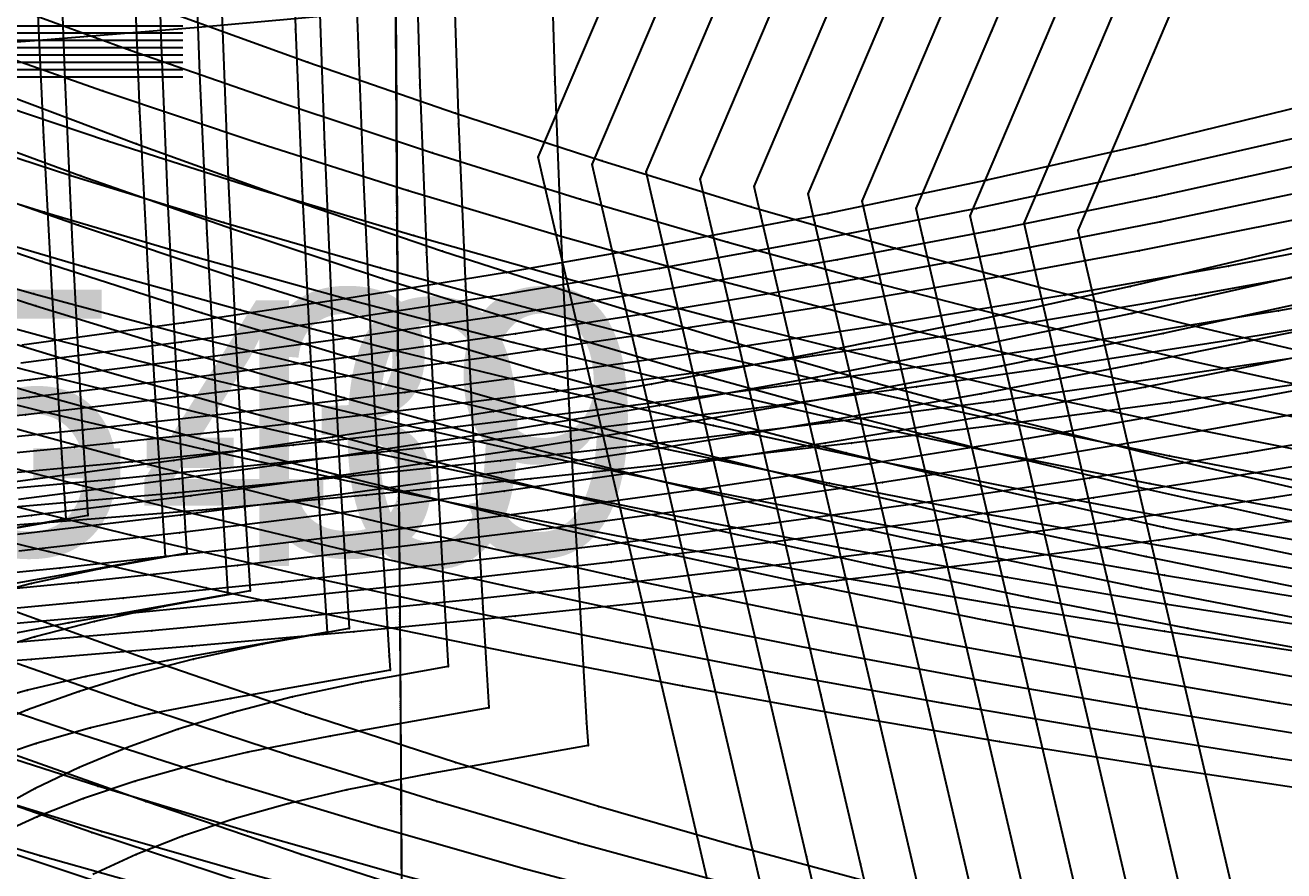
# Model space of a CAD drawing. Extents: x -2408 to 1029, y -526 to 2095.
# Drawn here: x -588 to -469.6, y 794.3 to 873.9 of the extents above; entities that cross this region are included whole.
import ezdxf

# ---------------------------------------------------------------- set-up
doc = ezdxf.new("R2010")
doc.units = 0
doc.layers.add('TEXT', color=7, linetype='Continuous')

# ---------------------------------------------------------------- blocks, each defined once
blk = doc.blocks.new(' -30')
at = {"layer": '1'}
for points in [[(-396.053659, 931.804452), (-411.403685, 934.26337), (-426.274865, 936.835461), (-441.581577, 939.689385), (-456.380685, 942.648381), (-471.413172, 945.853884), (-486.126893, 949.211862), (-500.740444, 952.800437), (-514.771686, 956.508654), (-528.17532, 960.30917), (-541.314227, 964.2933), (-555.126614, 968.744174), (-569.740519, 973.715217), (-583.957737, 978.779047)], [(-583.237913, 1054.002719), (-568.963569, 1048.571729), (-554.477005, 1043.307707), (-540.595629, 1038.515472), (-526.819442, 1034.017483), (-512.781143, 1029.702996), (-499.233961, 1025.797675), (-485.569411, 1022.114168), (-471.326372, 1018.533474), (-456.453895, 1015.055786), (-441.357954, 1011.77869), (-426.385503, 1008.766398), (-411.373524, 1005.973084), (-395.741295, 1003.294762)], [(190.61272, 970.499773), (175.89827, 965.724167), (161.474439, 961.294645), (147.270055, 957.182145), (132.709902, 953.223638), (118.164563, 949.522165), (103.484284, 946.035751), (88.398786, 942.707071), (73.615428, 939.68744), (58.483676, 936.83641), (43.616732, 934.260061), (28.482044, 931.848513), (13.553322, 929.659705), (-1.822108, 927.580418)]]:
    blk.add_lwpolyline(points, dxfattribs=at)
at = {"layer": '14'}
for points in [[(-397.404225, 944.866379), (-412.236711, 947.281491), (-427.323349, 949.931627), (-442.44033, 952.79284), (-457.450906, 955.84313), (-472.142353, 959.03132), (-487.065367, 962.493344), (-501.333273, 966.054996), (-514.185635, 969.509442), (-527.138064, 973.245119), (-540.608778, 977.389345), (-554.715743, 981.995033), (-569.19848, 986.9827), (-583.328373, 992.069288)], [(-584.771804, 1040.976659), (-570.602837, 1035.635222), (-556.146623, 1030.432034), (-541.817046, 1025.533582), (-528.093922, 1021.097046), (-514.783517, 1017.043111), (-500.915315, 1013.084019), (-486.980707, 1009.363923), (-472.256533, 1005.696211), (-457.505122, 1002.275946), (-442.702748, 999.08554), (-427.630314, 996.072378), (-412.740637, 993.317148), (-397.798192, 990.762433)], [(192.480177, 984.520378), (177.890002, 979.692252), (163.289057, 975.10716), (149.057305, 970.891915), (134.311954, 966.791847), (119.499399, 962.940196), (104.958488, 959.413145), (90.028472, 956.046163), (75.046687, 952.918675), (59.910494, 950.006522), (44.840308, 947.342342), (29.635442, 944.875886), (14.498732, 942.621702), (-0.757536, 940.527919)]]:
    blk.add_lwpolyline(points, dxfattribs=at)
at = {"layer": '2'}
blk.add_point((-355.685272, -139.506483), dxfattribs=at)
blk.add_point((-355.685272, -139.506483), dxfattribs=at)
at = {"layer": '3'}
for p in [(-554.477005, 1043.307707), (-540.595629, 1038.515472), (-570.602837, 1035.635222), (-526.819442, 1034.017483), (-556.146623, 1030.432034), (-512.781143, 1029.702996), (-541.817046, 1025.533582), (-499.233961, 1025.797675), (-485.569411, 1022.114168), (-528.093922, 1021.097046), (-471.326372, 1018.533474), (-514.783517, 1017.043111), (-500.915315, 1013.084019), (-486.980707, 1009.363923), (-472.256533, 1005.696211), (-569.19848, 986.9827), (-554.715743, 981.995033), (-540.608778, 977.389345), (-569.740519, 973.715217), (-527.138064, 973.245119), (-555.126614, 968.744174), (-514.185635, 969.509442), (104.958488, 959.413145), (90.028472, 956.046163), (75.046687, 952.918675), (59.910494, 950.006522), (44.840308, 947.342342), (103.484284, 946.035751), (29.635442, 944.875886), (14.498732, 942.621702), (88.398786, 942.707071), (73.615428, 939.68744), (58.483676, 936.83641), (43.616732, 934.260061), (28.482044, 931.848513), (13.553322, 929.659705), (-355.048966, -142.227126), (-368.973188, -146.349275), (-351.629455, -156.847865), (-368.83726, -165.366439), (-347.906597, -172.765615), (-368.705795, -183.759273), (-344.339424, -188.01771), (-368.579908, -201.371646), (-340.616566, -203.935458)]:
    blk.add_point(p, dxfattribs=at)
at = {"layer": '8'}
for points in [[(-370.087388, 9.5345), (-369.955922, -8.858333), (-369.819995, -27.875516), (-369.68072, -47.360992), (-369.539213, -67.158653), (-369.396591, -87.112386), (-369.253969, -107.066139), (-369.112463, -126.863799), (-368.973188, -146.349275), (-368.83726, -165.366439), (-368.705795, -183.759273), (-368.579908, -201.371646), (-368.460716, -218.047468), (-368.349333, -233.630645), (-368.199343, -254.61524), (-368.0732, -272.263373), (-367.974671, -286.048234), (-367.882046, -299.007114), (-367.873306, -300.229836)], [(-355.685272, -139.506483), (-348.576922, -122.774639), (-342.052132, -107.416397), (-335.8002, -92.700416), (-329.941059, -78.908997), (-323.969141, -64.852121), (-322.167053, -60.610313)], [(-336.560745, -221.276855), (-340.616566, -203.935458), (-344.339424, -188.01771), (-347.906597, -172.765615), (-351.629455, -156.847865), (-355.048966, -142.227126), (-355.685272, -139.506483)]]:
    blk.add_lwpolyline(points, dxfattribs=at)
blk = doc.blocks.new(' -31')
at = {"layer": '1'}
for points in [[(-398.829462, 929.710128), (-414.104112, 932.080051), (-429.340398, 934.632458), (-444.573538, 937.382133), (-459.532115, 940.276712), (-474.660789, 943.4037), (-489.745621, 946.738157), (-504.847878, 950.31615), (-519.244453, 953.981276), (-532.483017, 957.599548), (-546.168244, 961.610386), (-560.347986, 966.041115), (-574.789409, 970.814433), (-589.384613, 975.878556)], [(-585.652809, 1049.748903), (-571.206755, 1044.459492), (-557.023991, 1039.506951), (-542.763744, 1034.782492), (-528.823948, 1030.427511), (-514.984809, 1026.370767), (-501.077872, 1022.551755), (-486.319582, 1018.766292), (-471.709232, 1015.275), (-456.738543, 1011.946158), (-442.02803, 1008.905685), (-427.017117, 1006.026231), (-412.2272, 1003.398908), (-397.015674, 1000.905477)], [(191.274264, 966.332788), (176.777294, 961.830073), (162.292495, 957.58023), (147.544273, 953.509194), (132.93039, 949.727028), (118.347098, 946.195779), (103.622757, 942.869792), (88.846664, 939.767564), (74.028881, 936.886349), (59.221606, 934.227884), (44.328767, 931.764617), (28.970927, 929.425578), (14.022593, 927.325981), (-1.074514, 925.367278)]]:
    blk.add_lwpolyline(points, dxfattribs=at)
at = {"layer": '14'}
for points in [[(-396.963772, 942.272319), (-412.258262, 944.64703), (-427.195375, 947.150038), (-442.100141, 949.837558), (-457.037814, 952.72937), (-471.868929, 955.798982), (-486.989281, 959.135682), (-501.729823, 962.619821), (-515.796799, 966.197261), (-529.017298, 969.817513), (-542.340669, 973.724314), (-556.197772, 978.04769), (-570.71022, 982.841463), (-585.017713, 987.808352)], [(-590.492016, 1038.00261), (-575.830816, 1032.625574), (-561.575868, 1027.640981), (-547.460029, 1022.954062), (-533.26806, 1018.504078), (-519.503585, 1014.449712), (-505.165371, 1010.495679), (-490.762346, 1006.783854), (-475.5471, 1003.127913), (-460.306836, 999.722926), (-445.514757, 996.650941), (-430.180991, 993.696043), (-414.790129, 990.95355), (-399.380814, 988.421363)], [(191.836249, 979.853162), (177.406281, 975.297875), (162.757441, 970.925727), (148.187858, 966.836368), (133.553548, 962.983394), (118.589086, 959.300981), (103.838785, 955.919554), (89.038004, 952.766953), (74.080566, 949.818442), (59.192565, 947.112229), (44.268387, 944.614557), (29.211158, 942.297216), (14.229339, 940.172583), (-0.871421, 938.191961)]]:
    blk.add_lwpolyline(points, dxfattribs=at)
at = {"layer": '2'}
blk.add_point((-350.605278, -139.506483), dxfattribs=at)
blk.add_point((-350.605278, -139.506483), dxfattribs=at)
at = {"layer": '3'}
for p in [(-571.206755, 1044.459492), (-557.023991, 1039.506951), (-542.763744, 1034.782492), (-575.830816, 1032.625574), (-528.823948, 1030.427511), (-561.575868, 1027.640981), (-514.984809, 1026.370767), (-547.460029, 1022.954062), (-501.077872, 1022.551755), (-533.26806, 1018.504078), (-486.319582, 1018.766292), (-471.709232, 1015.275), (-519.503585, 1014.449712), (-505.165371, 1010.495679), (-490.762346, 1006.783854), (-475.5471, 1003.127913), (-570.71022, 982.841463), (-556.197772, 978.04769), (-542.340669, 973.724314), (-574.789409, 970.814433), (-529.017298, 969.817513), (103.838785, 955.919554), (89.038004, 952.766953), (74.080566, 949.818442), (59.192565, 947.112229), (44.268387, 944.614557), (103.622757, 942.869792), (29.211158, 942.297216), (14.229339, 940.172583), (88.846664, 939.767564), (74.028881, 936.886349), (59.221606, 934.227884), (44.328767, 931.764617), (28.970927, 929.425578), (14.022593, 927.325981), (-349.968972, -142.227126), (-368.973188, -145.083808), (-346.54946, -156.847865), (-368.83726, -164.257396), (-342.826603, -172.765615), (-368.705795, -182.801482), (-339.259429, -188.01771), (-368.579908, -200.558689), (-335.536572, -203.935458)]:
    blk.add_point(p, dxfattribs=at)
at = {"layer": '8'}
for points in [[(-369.955922, -6.462212), (-369.819994, -25.635782), (-369.68072, -45.281497), (-369.539213, -65.241963), (-369.396591, -85.359785), (-369.253969, -105.477627), (-369.112463, -125.438093), (-368.973188, -145.083808), (-368.83726, -164.257396), (-368.705795, -182.801482), (-368.579908, -200.558689), (-368.460715, -217.371643), (-368.349333, -233.082968), (-368.246875, -247.535287), (-368.112365, -266.508852), (-368.004214, -281.764444), (-367.907521, -295.403656), (-367.873306, -300.229836)], [(-350.605278, -139.506483), (-343.496931, -122.774636), (-336.972144, -107.416392), (-330.720215, -92.70041), (-324.861077, -78.908991), (-318.889163, -64.852117), (-317.087078, -60.610313)], [(-331.480751, -221.276855), (-335.536572, -203.935458), (-339.259429, -188.01771), (-342.826603, -172.765615), (-346.54946, -156.847865), (-349.968972, -142.227126), (-350.605278, -139.506483)]]:
    blk.add_lwpolyline(points, dxfattribs=at)
blk = doc.blocks.new(' -32')
at = {"layer": '1'}
for points in [[(-399.844287, 927.384717), (-414.803302, 929.614027), (-430.051563, 932.063891), (-444.974561, 934.643978), (-460.159516, 937.459765), (-475.329718, 940.46866), (-490.438671, 943.667962), (-505.246509, 947.01138), (-520.259273, 950.641022), (-534.100492, 954.235688), (-547.398689, 957.94196), (-561.10481, 962.021127), (-575.21923, 966.479684), (-589.872546, 971.357826)], [(-588.118334, 1045.680245), (-573.747795, 1040.606701), (-559.068408, 1035.682334), (-545.043277, 1031.231598), (-530.997716, 1027.033209), (-516.828136, 1023.064414), (-502.083988, 1019.204649), (-487.435628, 1015.624979), (-472.576951, 1012.237316), (-457.608885, 1009.059582), (-442.657641, 1006.10872), (-427.754512, 1003.377851), (-412.729754, 1000.827241), (-397.538175, 998.448761)], [(181.238031, 959.126345), (166.393119, 954.903956), (151.730816, 950.981879), (136.760752, 947.22716), (121.639578, 943.684047), (106.560619, 940.393873), (91.330345, 937.310262), (76.160148, 934.470587), (60.90343, 931.837583), (45.660933, 929.416777), (30.404479, 927.182491), (15.110406, 925.11284), (0.117968, 923.23896), (-15.214274, 921.474065)]]:
    blk.add_lwpolyline(points, dxfattribs=at)
at = {"layer": '14'}
for points in [[(-399.971671, 940.234413), (-415.383167, 942.557516), (-430.463586, 945.010559), (-445.815583, 947.699182), (-460.565213, 950.47251), (-475.844833, 953.545542), (-490.789908, 956.749211), (-505.984376, 960.227143), (-520.489401, 963.793843), (-534.125688, 967.402369), (-547.869195, 971.30855), (-562.163671, 975.645597), (-576.51792, 980.265068), (-591.27833, 985.269421)], [(-590.719169, 1033.118414), (-576.037771, 1027.966365), (-561.50025, 1023.118116), (-546.884833, 1018.510793), (-532.710003, 1014.309459), (-518.683505, 1010.411051), (-503.85224, 1006.553485), (-488.929032, 1002.929652), (-473.984123, 999.544096), (-458.991137, 996.379798), (-443.716487, 993.382964), (-428.640802, 990.638888), (-413.513017, 988.088703), (-398.371981, 985.732108)], [(180.556721, 972.165743), (166.062207, 967.992017), (151.030064, 963.923373), (135.934062, 960.09737), (121.133007, 956.593085), (105.925133, 953.240219), (90.667766, 950.121329), (75.889856, 947.327482), (60.549207, 944.65308), (45.710204, 942.271121), (30.305737, 939.994784), (14.876294, 937.892793), (-0.029895, 936.012998), (-15.497729, 934.217485)]]:
    blk.add_lwpolyline(points, dxfattribs=at)
at = {"layer": '2'}
blk.add_point((-345.525284, -139.506483), dxfattribs=at)
blk.add_point((-345.525284, -139.506483), dxfattribs=at)
at = {"layer": '3'}
for p in [(-573.747795, 1040.606701), (-559.068408, 1035.682334), (-545.043277, 1031.231598), (-576.037771, 1027.966365), (-530.997716, 1027.033209), (-561.50025, 1023.118116), (-516.828136, 1023.064414), (-546.884833, 1018.510793), (-502.083988, 1019.204649), (-487.435628, 1015.624979), (-532.710003, 1014.309459), (-472.576951, 1012.237316), (-518.683505, 1010.411051), (-503.85224, 1006.553485), (-488.929032, 1002.929652), (-473.984123, 999.544096), (-576.51792, 980.265068), (-562.163671, 975.645597), (-547.869195, 971.30855), (-534.125688, 967.402369), (105.925133, 953.240219), (90.667766, 950.121329), (75.889856, 947.327482), (60.549207, 944.65308), (45.710204, 942.271121), (30.305737, 939.994784), (106.560619, 940.393873), (14.876294, 937.892793), (91.330345, 937.310262), (-0.029895, 936.012998), (76.160148, 934.470587), (60.90343, 931.837583), (45.660933, 929.416777), (30.404479, 927.182491), (15.110406, 925.11284), (0.117968, 923.23896), (-344.888978, -142.227126), (-368.973188, -143.818365), (-341.469466, -156.847865), (-368.83726, -163.14834), (-337.746609, -172.765615), (-368.705795, -181.843678), (-334.179435, -188.01771), (-368.579908, -199.74572), (-330.456578, -203.935458)]:
    blk.add_point(p, dxfattribs=at)
at = {"layer": '8'}
for points in [[(-369.955922, -4.066078), (-369.819994, -23.396054), (-369.680719, -43.202007), (-369.539213, -63.32526), (-369.396591, -83.60721), (-369.253969, -103.88914), (-369.112463, -124.012412), (-368.973188, -143.818365), (-368.83726, -163.14834), (-368.705795, -181.843678), (-368.579908, -199.74572), (-368.460715, -216.695807), (-368.349333, -232.535279), (-368.246875, -247.105478), (-368.112365, -266.23381), (-368.004213, -281.613841), (-367.907521, -295.364287), (-367.873306, -300.229836)], [(-345.525284, -139.506483), (-338.416933, -122.774639), (-331.892144, -107.416397), (-325.640212, -92.700416), (-319.781071, -78.908997), (-313.809153, -64.852121), (-312.007065, -60.610313)], [(-326.400757, -221.276855), (-330.456578, -203.935458), (-334.179435, -188.01771), (-337.746609, -172.765615), (-341.469466, -156.847865), (-344.888978, -142.227126), (-345.525284, -139.506483)]]:
    blk.add_lwpolyline(points, dxfattribs=at)
blk = doc.blocks.new(' -33')
at = {"layer": '1'}
for points in [[(-587.562063, 1040.709532), (-573.327678, 1035.917621), (-558.893429, 1031.312961), (-544.508707, 1026.990242), (-530.053215, 1022.909332), (-515.614479, 1019.090436), (-501.034262, 1015.485179), (-486.29486, 1012.079323), (-471.613833, 1008.90997), (-456.773973, 1005.9222), (-442.011796, 1003.155768), (-426.789796, 1000.507146), (-411.961981, 998.117372), (-396.89738, 995.876894)], [(193.064115, 958.612652), (178.346321, 954.423466), (163.665673, 950.487449), (149.114829, 946.819649), (134.323275, 943.323471), (119.404475, 940.02864), (104.517089, 936.966438), (89.418252, 934.084416), (74.450729, 931.441655), (59.338726, 928.978533), (44.308779, 926.718636), (29.197201, 924.615951), (14.123243, 922.671332), (-1.2104, 920.84544)]]:
    blk.add_lwpolyline(points, dxfattribs=at)
at = {"layer": '14'}
for points in [[(-398.165327, 937.546163), (-413.369318, 939.71775), (-428.236572, 942.007384), (-443.388669, 944.516945), (-457.925801, 947.099433), (-473.668786, 950.09661), (-488.719117, 953.158344), (-503.428249, 956.33899), (-518.394975, 959.792511), (-532.655752, 963.323), (-546.027894, 966.87797), (-560.157262, 970.903811), (-574.216292, 975.171093), (-588.977959, 979.915293)], [(-594.398171, 1029.637681), (-579.459447, 1024.567432), (-564.441276, 1019.737663), (-550.099897, 1015.387705), (-535.462015, 1011.219998), (-520.981388, 1007.357533), (-505.674581, 1003.539426), (-491.046937, 1000.129719), (-475.633167, 996.775693), (-460.701531, 993.748809), (-445.200238, 990.826444), (-429.661151, 988.11137), (-414.849779, 985.714339), (-399.248583, 983.383719)], [(181.175863, 968.403239), (166.379039, 964.334894), (151.520569, 960.496388), (136.31871, 956.819283), (121.349292, 953.43957), (106.33147, 950.282574), (91.26954, 947.344777), (76.050213, 944.601286), (60.91301, 942.084598), (45.637376, 939.745064), (30.44328, 937.599295), (15.124464, 935.597632), (-0.109531, 933.755664), (-15.360405, 932.061884)]]:
    blk.add_lwpolyline(points, dxfattribs=at)
at = {"layer": '2'}
blk.add_point((-340.445251, -139.506483), dxfattribs=at)
blk.add_point((-340.445251, -139.506483), dxfattribs=at)
at = {"layer": '3'}
for p in [(-573.327678, 1035.917621), (-558.893429, 1031.312961), (-544.508707, 1026.990242), (-579.459447, 1024.567432), (-530.053215, 1022.909332), (-564.441276, 1019.737663), (-515.614479, 1019.090436), (-550.099897, 1015.387705), (-501.034262, 1015.485179), (-535.462015, 1011.219998), (-486.29486, 1012.079323), (-471.613833, 1008.90997), (-520.981388, 1007.357533), (-505.674581, 1003.539426), (-491.046937, 1000.129719), (-475.633167, 996.775693), (-574.216292, 975.171093), (-560.157262, 970.903811), (106.33147, 950.282574), (91.26954, 947.344777), (76.050213, 944.601286), (60.91301, 942.084598), (45.637376, 939.745064), (30.44328, 937.599295), (104.517089, 936.966438), (15.124464, 935.597632), (89.418252, 934.084416), (-0.109531, 933.755664), (74.450729, 931.441655), (59.338726, 928.978533), (44.308779, 926.718636), (29.197201, 924.615951), (14.123243, 922.671332), (-368.973188, -142.552883), (-339.808945, -142.227126), (-336.389434, -156.847865), (-368.83726, -162.039247), (-332.666576, -172.765615), (-368.705795, -180.885839), (-329.099403, -188.01771), (-368.579908, -198.932717), (-325.376546, -203.935458)]:
    blk.add_point(p, dxfattribs=at)
at = {"layer": '7'}
blk.add_line((-763.632202, -125.051336), (-389.104042, -125.051336), dxfattribs=at)
at = {"layer": '8'}
for points in [[(-369.955922, -1.669943), (-369.819994, -21.156306), (-369.680719, -41.122498), (-369.539213, -61.408575), (-369.396591, -81.854595), (-369.253969, -102.300615), (-369.112463, -122.586692), (-368.973188, -142.552883), (-368.83726, -162.039247), (-368.705795, -180.885839), (-368.579908, -198.932717), (-368.460715, -216.01997), (-368.349333, -231.98759), (-368.246875, -246.675668), (-368.112365, -265.958768), (-368.004214, -281.46322), (-367.907521, -295.324925), (-367.873306, -300.229836)], [(-340.445251, -139.506483), (-333.336907, -122.774634), (-326.812123, -107.416388), (-320.560197, -92.700404), (-314.701063, -78.908985), (-308.729153, -64.852113), (-306.927071, -60.610313)], [(-321.320724, -221.276855), (-325.376546, -203.935458), (-329.099403, -188.01771), (-332.666576, -172.765615), (-336.389434, -156.847865), (-339.808945, -142.227126), (-340.445251, -139.506483)]]:
    blk.add_lwpolyline(points, dxfattribs=at)
blk = doc.blocks.new(' -34')
at = {"layer": '1'}
for points in [[(-591.365894, 1037.408624), (-576.770702, 1032.658443), (-562.376413, 1028.227201), (-547.633795, 1023.955926), (-533.087103, 1020.006571), (-518.211241, 1016.225169), (-503.479326, 1012.719649), (-488.455408, 1009.376619), (-473.427378, 1006.255243), (-458.358386, 1003.338106), (-443.416867, 1000.646085), (-428.162378, 998.094321), (-412.994413, 995.745823), (-397.799861, 993.576451)], [(193.822696, 954.922633), (179.127966, 950.917417), (164.555811, 947.175497), (149.750125, 943.602201), (134.836432, 940.230283), (119.93429, 937.083574), (104.830533, 934.115456), (89.846717, 931.384189), (74.719554, 928.832767), (59.6705, 926.488073), (44.544948, 924.308318), (29.448365, 922.292712), (14.010065, 920.384045), (-1.122059, 918.654773)], [(-89.461433, 542.872094), (-74.224463, 540.724983), (-74.515587, 524.8052), (-74.760259, 509.756211), (-74.88508, 494.636046), (-74.818567, 479.584965), (-74.54163, 464.355679), (-74.059742, 449.312221), (-73.393561, 434.278013), (-72.572019, 419.162456), (-71.643353, 404.066203), (-71.265397, 398.356552), (-86.244791, 395.676803)]]:
    blk.add_lwpolyline(points, dxfattribs=at)
at = {"layer": '14'}
for points in [[(-397.27343, 935.047198), (-412.229932, 937.082629), (-427.164444, 939.273587), (-442.431576, 941.683226), (-457.313958, 944.204658), (-472.240801, 946.912364), (-487.059718, 949.781816), (-502.20366, 952.901265), (-516.950874, 956.128368), (-531.651047, 959.561811), (-546.292898, 963.232399), (-560.020345, 966.931315), (-573.867632, 970.917508), (-588.30422, 975.33142)], [(-594.718427, 1025.138568), (-580.056483, 1020.377516), (-565.320814, 1015.85095), (-551.061635, 1011.727243), (-536.184332, 1007.689938), (-521.243705, 1003.892537), (-506.213477, 1000.316958), (-491.16683, 996.969381), (-476.075008, 993.833413), (-460.689771, 990.853934), (-445.519654, 988.121189), (-430.298003, 985.574608), (-415.065461, 983.214414), (-399.522486, 980.993792)], [(192.613338, 967.776616), (178.070848, 963.777746), (163.47022, 959.995221), (148.521494, 956.358438), (133.815609, 953.008436), (119.06352, 949.868753), (104.26908, 946.936219), (89.315343, 944.18609), (74.447671, 941.655685), (59.438948, 939.295019), (44.51444, 937.126641), (29.567738, 935.115528), (14.496622, 933.232545), (-0.484855, 931.500543), (-15.863097, 929.870438)]]:
    blk.add_lwpolyline(points, dxfattribs=at)
at = {"layer": '2'}
for p in [(-71.265397, 398.356552), (-335.365257, -139.506483), (-335.365257, -139.506483)]:
    blk.add_point(p, dxfattribs=at)
at = {"layer": '3'}
for p in [(-576.770702, 1032.658443), (-562.376413, 1028.227201), (-547.633795, 1023.955926), (-580.056483, 1020.377516), (-533.087103, 1020.006571), (-565.320814, 1015.85095), (-518.211241, 1016.225169), (-503.479326, 1012.719649), (-551.061635, 1011.727243), (-488.455408, 1009.376619), (-536.184332, 1007.689938), (-473.427378, 1006.255243), (-521.243705, 1003.892537), (-506.213477, 1000.316958), (-491.16683, 996.969381), (-476.075008, 993.833413), (-573.867632, 970.917508), (104.26908, 946.936219), (89.315343, 944.18609), (74.447671, 941.655685), (59.438948, 939.295019), (44.51444, 937.126641), (29.567738, 935.115528), (104.830533, 934.115456), (14.496622, 933.232545), (-0.484855, 931.500543), (89.846717, 931.384189), (74.719554, 928.832767), (59.6705, 926.488073), (44.544948, 924.308318), (29.448365, 922.292712), (14.010065, 920.384045), (-73.393561, 434.278013), (-72.572019, 419.162456), (-71.643353, 404.066203), (-368.973188, -141.287438), (-334.728952, -142.227123), (-331.309445, -156.847861), (-368.83726, -160.930188), (-327.586591, -172.765611), (-368.705795, -179.928033), (-324.019421, -188.017707), (-368.579908, -198.119746)]:
    blk.add_point(p, dxfattribs=at)
at = {"layer": '7'}
blk.add_line((-763.632202, -125.051336), (-389.104042, -125.051336), dxfattribs=at)
at = {"layer": '8'}
for points in [[(-369.955922, 0.726193), (-369.819994, -18.916558), (-369.68072, -39.042988), (-369.539213, -59.491889), (-369.396591, -80.101979), (-369.253969, -100.712126), (-369.112463, -121.161008), (-368.973188, -141.287438), (-368.83726, -160.930188), (-368.705795, -179.928033), (-368.579908, -198.119746), (-368.460715, -215.344131), (-368.349333, -231.439899), (-368.246875, -246.245857), (-368.112365, -265.683725), (-368.004214, -281.312598), (-367.907521, -295.285564), (-367.873306, -300.229836)], [(-335.365257, -139.506483), (-328.256913, -122.774634), (-321.732129, -107.416388), (-315.480203, -92.700404), (-309.621068, -78.908985), (-303.649159, -64.852113), (-301.847076, -60.610313)], [(-316.240749, -221.276855), (-320.296567, -203.935457), (-324.019421, -188.017707), (-327.586591, -172.765611), (-331.309445, -156.847861), (-334.728952, -142.227123), (-335.365257, -139.506483)]]:
    blk.add_lwpolyline(points, dxfattribs=at)
blk = doc.blocks.new(' -35')
at = {"layer": '1'}
for points in [[(-593.903747, 1033.795453), (-579.233857, 1029.197618), (-564.815979, 1024.932485), (-550.004161, 1020.814638), (-535.091265, 1016.927293), (-520.156573, 1013.280597), (-505.140233, 1009.847361), (-490.106811, 1006.632035), (-475.259847, 1003.664375), (-460.147052, 1000.845864), (-444.90543, 998.200456), (-429.727847, 995.754904), (-414.685584, 993.510281), (-399.456029, 991.412919)], [(178.818648, 947.251648), (164.247615, 943.680786), (149.353601, 940.252384), (134.579422, 937.067447), (119.596453, 934.051586), (104.785757, 931.276596), (89.728332, 928.65774), (74.835692, 926.259145), (59.179039, 923.928092), (44.541241, 921.910511), (29.381633, 919.969584), (14.403487, 918.187392), (-1.331187, 916.461199), (-16.228949, 914.967156)], [(-84.27683, 546.351641), (-69.129224, 544.258728), (-69.437398, 528.531169), (-69.712484, 513.024848), (-69.867898, 498.02009), (-69.844079, 482.5112), (-69.621157, 467.362138), (-69.185225, 451.859265), (-68.574569, 436.754475), (-67.811545, 421.687174), (-66.930013, 406.553247), (-66.17599, 394.85302), (-81.165415, 392.171487)]]:
    blk.add_lwpolyline(points, dxfattribs=at)
at = {"layer": '14'}
for points in [[(-399.50526, 932.993672), (-414.870026, 935.023422), (-430.212965, 937.211806), (-445.20275, 939.511353), (-460.495367, 942.028679), (-475.834789, 944.735337), (-491.0641, 947.608372), (-506.25921, 950.66034), (-521.098031, 953.822349), (-536.213614, 957.25268), (-551.27341, 960.91653), (-565.396014, 964.608791), (-579.64267, 968.598995), (-594.495935, 973.029855)], [(-588.770455, 1018.847618), (-574.405683, 1014.494099), (-559.735662, 1010.305546), (-545.238088, 1006.416427), (-530.682767, 1002.74819), (-516.041644, 999.283883), (-501.388954, 996.031184), (-486.694518, 992.974543), (-471.702526, 990.058182), (-456.93501, 987.376325), (-442.117374, 984.86758), (-427.290984, 982.5327), (-412.439514, 980.364073), (-397.273336, 978.319749)], [(183.744555, 961.62825), (168.731563, 957.828542), (154.048305, 954.33759), (138.932362, 950.971169), (123.770254, 947.820037), (108.565897, 944.880925), (93.199124, 942.128623), (77.922058, 939.599068), (62.501389, 937.241845), (47.168491, 935.077929), (31.115596, 932.983628), (16.332593, 931.194477), (0.943787, 929.472944), (-14.151574, 927.926407)]]:
    blk.add_lwpolyline(points, dxfattribs=at)
at = {"layer": '2'}
for p in [(-66.17599, 394.85302), (-330.285263, -139.506483), (-330.285263, -139.506483)]:
    blk.add_point(p, dxfattribs=at)
at = {"layer": '3'}
for p in [(-579.233857, 1029.197618), (-564.815979, 1024.932485), (-550.004161, 1020.814638), (-535.091265, 1016.927293), (-574.405683, 1014.494099), (-520.156573, 1013.280597), (-559.735662, 1010.305546), (-505.140233, 1009.847361), (-545.238088, 1006.416427), (-490.106811, 1006.632035), (-530.682767, 1002.74819), (-475.259847, 1003.664375), (-516.041644, 999.283883), (-501.388954, 996.031184), (-486.694518, 992.974543), (-471.702526, 990.058182), (-579.64267, 968.598995), (108.565897, 944.880925), (93.199124, 942.128623), (77.922058, 939.599068), (62.501389, 937.241845), (47.168491, 935.077929), (31.115596, 932.983628), (16.332593, 931.194477), (104.785757, 931.276596), (0.943787, 929.472944), (89.728332, 928.65774), (74.835692, 926.259145), (59.179039, 923.928092), (44.541241, 921.910511), (29.381633, 919.969584), (14.403487, 918.187392), (-1.331187, 916.461199), (-68.574569, 436.754475), (-67.811545, 421.687174), (-66.930013, 406.553247), (-368.973188, -140.021991), (-329.648957, -142.227126), (-326.229445, -156.847865), (-368.83726, -159.821128), (-322.506588, -172.765615), (-368.705795, -178.970225), (-318.939414, -188.01771), (-368.579908, -197.306773)]:
    blk.add_point(p, dxfattribs=at)
at = {"layer": '7'}
blk.add_line((-763.632202, -125.051336), (-389.104042, -125.051336), dxfattribs=at)
at = {"layer": '8'}
for points in [[(-369.955922, 3.122329), (-369.819994, -16.676809), (-369.680719, -36.963495), (-369.539213, -57.575183), (-369.396591, -78.3494), (-369.253969, -99.123598), (-369.112463, -119.735286), (-368.973188, -140.021991), (-368.83726, -159.821128), (-368.705795, -178.970225), (-368.579908, -197.306773), (-368.460715, -214.668292), (-368.349333, -230.892208), (-368.246876, -245.816044), (-368.112366, -265.408659), (-368.004214, -281.161993), (-367.907521, -295.246193), (-367.873306, -300.229836)], [(-330.285263, -139.506483), (-323.176916, -122.774636), (-316.652129, -107.416392), (-310.4002, -92.70041), (-304.541062, -78.908991), (-298.569148, -64.852117), (-296.767063, -60.610313)], [(-311.160736, -221.276855), (-315.216557, -203.935458), (-318.939414, -188.01771), (-322.506588, -172.765615), (-326.229445, -156.847865), (-329.648957, -142.227126), (-330.285263, -139.506483)]]:
    blk.add_lwpolyline(points, dxfattribs=at)
blk = doc.blocks.new(' -36')
at = {"layer": '1'}
for points in [[(-590.059062, 1028.344219), (-575.426927, 1024.038162), (-560.829603, 1019.996645), (-545.966284, 1016.130939), (-531.252118, 1012.538117), (-516.291325, 1009.110718), (-501.482581, 1005.93041), (-486.698475, 1002.956437), (-471.81323, 1000.156063), (-456.631721, 997.491414), (-441.683669, 995.04864), (-426.706675, 992.775231), (-411.707759, 990.66733), (-396.37825, 988.68024)], [(181.61533, 944.469296), (166.641703, 940.921957), (151.713226, 937.602397), (136.533123, 934.443816), (121.520277, 931.529785), (106.279591, 928.778564), (91.196515, 926.253528), (76.000404, 923.896584), (60.862701, 921.722258), (45.703331, 919.703248), (30.553345, 917.828484), (15.36051, 916.081235), (0.366159, 914.490822), (-14.855243, 913.015167)], [(-94.00935, 551.841663), (-79.127872, 549.836981), (-64.03367, 547.791557), (-64.368349, 531.78176), (-64.65812, 516.612985), (-64.847127, 501.041495), (-64.862071, 485.869791), (-64.690573, 470.664153), (-64.327088, 455.496699), (-63.784388, 440.334805), (-63.094369, 425.353161), (-62.282581, 410.275614), (-61.385978, 395.424654), (-61.120334, 391.34346), (-76.085423, 388.66629), (-83.816337, 387.172087)]]:
    blk.add_lwpolyline(points, dxfattribs=at)
at = {"layer": '14'}
for points in [[(-595.712985, 1016.789458), (-580.110424, 1012.168741), (-565.841012, 1008.193847), (-550.928137, 1004.28606), (-535.95808, 1000.602625), (-520.901936, 997.126341), (-505.835526, 993.865124), (-490.727628, 990.803336), (-475.315196, 987.885057), (-460.134892, 985.204572), (-444.904269, 982.700276), (-429.665737, 980.373182), (-414.402498, 978.215735), (-398.816805, 976.185844)], [(180.089203, 957.171235), (165.024906, 953.581888), (150.222543, 950.273097), (135.376578, 947.166184), (120.490573, 944.258239), (105.44078, 941.523952), (90.485111, 939.003368), (74.786101, 936.556132), (60.373333, 934.476824), (45.341251, 932.46284), (30.179325, 930.574341), (15.113374, 928.831544), (0.032828, 927.222548), (-15.463604, 925.711815)], [(-92.827239, 538.886789), (-76.967788, 536.72821), (-77.324321, 520.519492), (-77.52364, 504.052251), (-77.559616, 487.596643), (-77.408975, 471.626076), (-77.022212, 455.170913), (-76.472077, 439.774649), (-75.777909, 424.510275), (-74.942438, 409.13884), (-74.293866, 398.788986), (-82.446145, 397.321223)]]:
    blk.add_lwpolyline(points, dxfattribs=at)
at = {"layer": '2'}
for p in [(-74.293866, 398.788986), (-61.120334, 391.34346), (-325.205269, -139.506483), (-325.205269, -139.506483)]:
    blk.add_point(p, dxfattribs=at)
at = {"layer": '3'}
for p in [(-575.426927, 1024.038162), (-560.829603, 1019.996645), (-545.966284, 1016.130939), (-531.252118, 1012.538117), (-580.110424, 1012.168741), (-516.291325, 1009.110718), (-565.841012, 1008.193847), (-501.482581, 1005.93041), (-550.928137, 1004.28606), (-486.698475, 1002.956437), (-535.95808, 1000.602625), (-471.81323, 1000.156063), (-520.901936, 997.126341), (-505.835526, 993.865124), (-490.727628, 990.803336), (-475.315196, 987.885057), (105.44078, 941.523952), (90.485111, 939.003368), (74.786101, 936.556132), (60.373333, 934.476824), (45.341251, 932.46284), (30.179325, 930.574341), (15.113374, 928.831544), (106.279591, 928.778564), (0.032828, 927.222548), (91.196515, 926.253528), (76.000404, 923.896584), (60.862701, 921.722258), (45.703331, 919.703248), (30.553345, 917.828484), (15.36051, 916.081235), (0.366159, 914.490822), (-76.472077, 439.774649), (-63.784388, 440.334805), (-63.094369, 425.353161), (-75.777909, 424.510275), (-62.282581, 410.275614), (-74.942438, 409.13884), (-61.385978, 395.424654), (-76.085423, 388.66629), (-369.042477, -128.584257), (-324.568963, -142.227126), (-368.904736, -148.805947), (-321.149451, -156.847865), (-368.7709, -168.454358), (-317.426594, -172.765615), (-368.642084, -187.365733), (-313.85942, -188.01771)]:
    blk.add_point(p, dxfattribs=at)
at = {"layer": '7'}
blk.add_line((-763.632202, -125.051336), (-389.104042, -125.051336), dxfattribs=at)
at = {"layer": '8'}
for points in [[(-370.022282, 15.260775), (-369.888447, -4.387637), (-369.750706, -24.609345), (-369.610175, -45.240538), (-369.467972, -66.117421), (-369.32521, -87.076182), (-369.183007, -107.953046), (-369.042477, -128.584257), (-368.904736, -148.805947), (-368.7709, -168.454358), (-368.642084, -187.365733), (-368.519405, -205.376208), (-368.403978, -222.322025), (-368.296919, -238.039417), (-368.199343, -252.364535), (-368.0732, -270.883463), (-367.974671, -285.348496), (-367.882046, -298.946789), (-367.873306, -300.229836)], [(-325.205269, -139.506483), (-318.096921, -122.774636), (-311.572135, -107.416392), (-305.320206, -92.70041), (-299.461068, -78.908991), (-293.489154, -64.852117), (-291.687069, -60.610313)], [(-306.080742, -221.276855), (-310.136563, -203.935458), (-313.85942, -188.01771), (-317.426594, -172.765615), (-321.149451, -156.847865), (-324.568963, -142.227126), (-325.205269, -139.506483)]]:
    blk.add_lwpolyline(points, dxfattribs=at)
blk = doc.blocks.new(' -37')
at = {"layer": '1'}
for points in [[(-594.830878, 1025.688203), (-580.212215, 1021.508686), (-565.268897, 1017.490239), (-550.459273, 1013.747483), (-535.403674, 1010.172676), (-520.526289, 1006.856372), (-505.379661, 1003.689983), (-490.376879, 1000.75322), (-475.155607, 997.96775), (-460.046476, 995.387627), (-444.764461, 992.957588), (-429.595527, 990.718866), (-414.263749, 988.626039), (-399.012783, 986.705536)], [(181.036996, 940.95584), (166.062631, 937.568278), (151.222245, 934.417364), (136.163859, 931.425551), (121.347156, 928.678531), (106.217931, 926.068602), (91.393289, 923.693421), (76.20749, 921.436391), (61.269209, 919.37503), (46.041508, 917.421138), (30.69776, 915.591858), (15.438227, 913.904222), (0.507643, 912.382616), (-14.778713, 910.959608)], [(-89.063701, 555.317868), (-74.143777, 553.345269), (-58.940139, 551.32328), (-59.285037, 535.679771), (-59.595045, 520.52381), (-59.811099, 505.360085), (-59.872621, 490.200861), (-59.763106, 475.37357), (-59.457493, 459.743633), (-58.990666, 444.59147), (-58.371386, 429.356144), (-57.615895, 414.215875), (-56.739934, 399.142059), (-56.025076, 387.840996), (-71.006287, 385.160944), (-78.7391, 383.666296), (-84.209217, 382.38079), (-89.342939, 380.923341)]]:
    blk.add_lwpolyline(points, dxfattribs=at)
at = {"layer": '14'}
for points in [[(-586.139404, 1009.976964), (-570.870374, 1005.829338), (-555.538676, 1001.918483), (-540.150856, 998.234788), (-524.676906, 994.760917), (-509.194248, 991.505117), (-494.260561, 988.563888), (-478.701086, 985.698197), (-463.107879, 983.021274), (-447.464219, 980.523584), (-431.813528, 978.20646), (-416.701958, 976.136393), (-401.005905, 974.154058), (-385.290081, 972.331459)], [(185.077403, 954.962813), (170.333237, 951.528665), (155.139041, 948.207013), (139.901328, 945.091725), (124.623707, 942.179807), (109.179194, 939.445591), (93.832485, 936.927775), (78.337437, 934.575235), (62.936941, 932.41251), (47.515296, 930.404682), (31.961469, 928.5227), (16.506599, 926.790005), (1.361923, 925.227311), (-14.120774, 923.76841)], [(-87.957676, 542.379106), (-71.887789, 540.233421), (-72.278397, 523.201596), (-72.491257, 507.370553), (-72.562175, 491.873011), (-72.462142, 475.217164), (-72.163531, 459.560689), (-71.644482, 443.086247), (-71.011885, 427.871079), (-70.23439, 412.379166), (-69.366786, 397.622468), (-69.213867, 395.283775), (-77.366151, 393.816017), (-83.850508, 392.411904), (-89.456035, 390.954197)]]:
    blk.add_lwpolyline(points, dxfattribs=at)
at = {"layer": '2'}
for p in [(-69.213867, 395.283775), (-56.025076, 387.840996), (-320.125275, -139.506483), (-320.125275, -139.506483)]:
    blk.add_point(p, dxfattribs=at)
at = {"layer": '3'}
for p in [(-580.212215, 1021.508686), (-565.268897, 1017.490239), (-550.459273, 1013.747483), (-535.403674, 1010.172676), (-520.526289, 1006.856372), (-570.870374, 1005.829338), (-505.379661, 1003.689983), (-555.538676, 1001.918483), (-490.376879, 1000.75322), (-540.150856, 998.234788), (-475.155607, 997.96775), (-524.676906, 994.760917), (-509.194248, 991.505117), (-494.260561, 988.563888), (-478.701086, 985.698197), (-463.107879, 983.021274), (109.179194, 939.445591), (93.832485, 936.927775), (78.337437, 934.575235), (62.936941, 932.41251), (47.515296, 930.404682), (31.961469, 928.5227), (16.506599, 926.790005), (106.217931, 926.068602), (1.361923, 925.227311), (91.393289, 923.693421), (76.20749, 921.436391), (61.269209, 919.37503), (46.041508, 917.421138), (30.69776, 915.591858), (15.438227, 913.904222), (0.507643, 912.382616), (-58.990666, 444.59147), (-71.644482, 443.086247), (-58.371386, 429.356144), (-71.011885, 427.871079), (-57.615895, 414.215875), (-70.23439, 412.379166), (-56.739934, 399.142059), (-69.366786, 397.622468), (-77.366151, 393.816017), (-83.850508, 392.411904), (-71.006287, 385.160944), (-78.7391, 383.666296), (-84.209217, 382.38079), (-313.016927, -122.774636), (-369.042477, -127.239072), (-319.488968, -142.227126), (-368.904736, -147.619234), (-316.069457, -156.847865), (-368.7709, -167.421662), (-312.346599, -172.765615), (-368.642084, -186.481206), (-308.779426, -188.01771)]:
    blk.add_point(p, dxfattribs=at)
at = {"layer": '7'}
blk.add_line((-763.632202, -125.051336), (-389.104042, -125.051336), dxfattribs=at)
at = {"layer": '8'}
for points in [[(-369.888447, -2.069131), (-369.750706, -22.449312), (-369.610176, -43.242187), (-369.467972, -64.282696), (-369.32521, -85.405707), (-369.183007, -106.446178), (-369.042477, -127.239072), (-368.904736, -147.619234), (-368.7709, -167.421662), (-368.642084, -186.481206), (-368.519405, -204.632826), (-368.403978, -221.711475), (-368.296919, -237.552013), (-368.199343, -251.98942), (-368.0732, -270.653467), (-367.974671, -285.23187), (-367.882046, -298.936734), (-367.873306, -300.229836)], [(-320.125275, -139.506483), (-313.016927, -122.774636), (-306.49214, -107.416392), (-300.240211, -92.70041), (-294.381074, -78.908991), (-288.40916, -64.852117), (-286.607075, -60.610313)], [(-301.000748, -221.276855), (-305.056569, -203.935458), (-308.779426, -188.01771), (-312.346599, -172.765615), (-316.069457, -156.847865), (-319.488968, -142.227126), (-320.125275, -139.506483)]]:
    blk.add_lwpolyline(points, dxfattribs=at)
blk = doc.blocks.new(' -38')
at = {"layer": '1'}
for points in [[(-593.266315, 1021.301709), (-578.334457, 1017.259113), (-563.427684, 1013.462461), (-548.820473, 1009.960823), (-533.814773, 1006.576329), (-518.898563, 1003.415658), (-503.81131, 1000.416038), (-489.018966, 997.659611), (-473.865014, 995.017371), (-459.018791, 992.599587), (-443.810385, 990.291525), (-428.626441, 988.15345), (-413.372675, 986.16768), (-398.380012, 984.364779)], [(182.395818, 937.991698), (167.365762, 934.716064), (152.248748, 931.626818), (137.299767, 928.769494), (122.109905, 926.061426), (107.010754, 923.557933), (91.761032, 921.210529), (76.654194, 919.053324), (61.359018, 917.023469), (46.399424, 915.173265), (31.071333, 913.4097), (15.760392, 911.778752), (0.404646, 910.275068), (-14.93296, 908.905446)], [(-98.924752, 560.671467), (-83.907708, 558.768323), (-68.948437, 556.825968), (-53.847418, 554.854164), (-54.215335, 538.936708), (-54.548529, 523.451694), (-54.783795, 508.175085), (-54.869264, 492.686569), (-54.782944, 477.237345), (-54.518242, 461.750902), (-54.089488, 446.395262), (-53.50219, 430.917666), (-52.77128, 415.446312), (-51.94388, 400.436293), (-51.048263, 385.658428), (-50.963736, 384.332466), (-65.925444, 381.655884), (-73.656435, 380.161651), (-79.128596, 378.875739), (-84.261116, 377.4187), (-89.116377, 375.787959)]]:
    blk.add_lwpolyline(points, dxfattribs=at)
at = {"layer": '14'}
for points in [[(-595.662161, 1008.783984), (-580.863962, 1004.792976), (-566.008692, 1001.018653), (-551.102029, 997.452711), (-536.112276, 994.078799), (-521.118183, 990.906521), (-505.200674, 987.750898), (-490.738192, 985.064912), (-475.639206, 982.437272), (-460.491044, 979.975138), (-445.337875, 977.680262), (-430.161493, 975.545388), (-414.648144, 973.527202), (-399.431742, 971.701881)], [(179.902294, 950.44814), (165.071806, 947.211889), (150.20081, 944.167781), (135.292497, 941.313157), (120.216259, 938.622201), (105.242719, 936.136924), (90.241725, 933.824134), (75.09389, 931.657668), (60.047842, 929.6593), (44.866851, 927.78208), (29.788284, 926.045265), (14.695885, 924.435176), (-0.832111, 922.914813), (-15.949796, 921.564841)], [(-97.54333, 547.700324), (-82.433049, 545.787872), (-66.80779, 543.738594), (-67.209899, 527.077992), (-67.453964, 510.809829), (-67.555898, 494.735172), (-67.503692, 479.124626), (-67.25173, 462.706076), (-66.815237, 446.974547), (-66.191466, 430.540855), (-65.448873, 414.684796), (-64.616711, 399.548003), (-64.133868, 391.778603), (-72.286152, 390.310821), (-78.77051, 388.906697), (-84.37604, 387.448986), (-89.525457, 385.864846)]]:
    blk.add_lwpolyline(points, dxfattribs=at)
at = {"layer": '2'}
for p in [(-64.133868, 391.778603), (-50.963736, 384.332466), (-315.045261, -139.506483), (-315.045261, -139.506483)]:
    blk.add_point(p, dxfattribs=at)
at = {"layer": '3'}
for p in [(-578.334457, 1017.259113), (-563.427684, 1013.462461), (-548.820473, 1009.960823), (-533.814773, 1006.576329), (-580.863962, 1004.792976), (-518.898563, 1003.415658), (-566.008692, 1001.018653), (-503.81131, 1000.416038), (-551.102029, 997.452711), (-489.018966, 997.659611), (-473.865014, 995.017371), (-536.112276, 994.078799), (-521.118183, 990.906521), (-505.200674, 987.750898), (-490.738192, 985.064912), (-475.639206, 982.437272), (105.242719, 936.136924), (90.241725, 933.824134), (75.09389, 931.657668), (60.047842, 929.6593), (44.866851, 927.78208), (29.788284, 926.045265), (14.695885, 924.435176), (107.010754, 923.557933), (-0.832111, 922.914813), (91.761032, 921.210529), (76.654194, 919.053324), (61.359018, 917.023469), (46.399424, 915.173265), (31.071333, 913.4097), (15.760392, 911.778752), (0.404646, 910.275068), (-66.191466, 430.540855), (-53.50219, 430.917666), (-65.448873, 414.684796), (-52.77128, 415.446312), (-51.94388, 400.436293), (-64.616711, 399.548003), (-72.286152, 390.310821), (-78.77051, 388.906697), (-84.37604, 387.448986), (-51.048263, 385.658428), (-65.925444, 381.655884), (-73.656435, 380.161651), (-79.128596, 378.875739), (-84.261116, 377.4187), (-307.936914, -122.774636), (-369.042477, -125.893897), (-314.408955, -142.227126), (-368.904736, -146.432533), (-310.989444, -156.847865), (-368.7709, -166.388941), (-307.266586, -172.765615), (-368.642084, -185.596723), (-303.699413, -188.01771)]:
    blk.add_point(p, dxfattribs=at)
at = {"layer": '7'}
blk.add_line((-763.632202, -125.051336), (-389.104042, -125.051336), dxfattribs=at)
at = {"layer": '8'}
for points in [[(-369.888446, 0.249345), (-369.750706, -20.289309), (-369.610175, -41.243866), (-369.467972, -62.447945), (-369.32521, -83.735243), (-369.183007, -104.939322), (-369.042477, -125.893897), (-368.904736, -146.432533), (-368.7709, -166.388941), (-368.642084, -185.596723), (-368.519405, -203.889486), (-368.403978, -221.100934), (-368.296919, -237.064645), (-368.199342, -251.614314), (-368.0732, -270.423497), (-367.974671, -285.115248), (-367.882046, -298.926672), (-367.873306, -300.229836)], [(-315.045261, -139.506483), (-307.936914, -122.774636), (-301.412127, -107.416392), (-295.160198, -92.70041), (-289.30106, -78.908991), (-283.329147, -64.852117), (-281.527061, -60.610313)], [(-295.920734, -221.276855), (-299.976556, -203.935458), (-303.699413, -188.01771), (-307.266586, -172.765615), (-310.989444, -156.847865), (-314.408955, -142.227126), (-315.045261, -139.506483)]]:
    blk.add_lwpolyline(points, dxfattribs=at)
blk = doc.blocks.new(' -39')
at = {"layer": '1'}
for points in [[(-593.092423, 1017.4779), (-578.563008, 1013.721235), (-563.717708, 1010.102746), (-548.604151, 1006.63477), (-533.668332, 1003.41051), (-518.760117, 1000.38472), (-503.750367, 997.524538), (-488.67564, 994.832284), (-473.604773, 992.314048), (-458.480938, 989.954475), (-443.359927, 987.757468), (-428.199633, 985.713765), (-413.037278, 983.82356), (-397.774347, 982.065886)], [(179.378019, 934.159646), (164.51737, 931.092732), (149.483109, 928.184177), (134.551585, 925.483686), (119.669525, 922.972593), (104.679576, 920.618055), (89.609161, 918.417101), (74.573508, 916.375308), (59.416902, 914.457557), (44.347942, 912.678232), (29.22985, 911.018424), (14.133778, 909.485977), (-0.887692, 908.084533), (-16.006542, 906.796746)], [(-94.000998, 564.119037), (-79.004883, 562.252142), (-64.008562, 560.340224), (-48.755493, 558.384438), (-49.133385, 542.710391), (-49.479879, 527.438725), (-49.74085, 512.102741), (-49.859498, 496.827476), (-49.822032, 481.582596), (-49.621855, 466.308197), (-49.262145, 451.036709), (-48.750325, 435.78519), (-48.097696, 420.523488), (-47.314612, 405.109559), (-46.472991, 390.238105), (-45.901623, 380.824051), (-60.845311, 378.150715), (-68.57599, 376.656565), (-74.048498, 375.37059), (-79.180812, 373.913615), (-84.036269, 372.282799), (-88.391627, 370.571777), (-92.482287, 368.702528)]]:
    blk.add_lwpolyline(points, dxfattribs=at)
at = {"layer": '14'}
for points in [[(-586.383279, 1002.601867), (-571.135147, 998.816587), (-554.93492, 995.038613), (-540.454036, 991.863113), (-525.068648, 988.688356), (-510.266124, 985.819422), (-494.809999, 983.009908), (-479.322493, 980.377839), (-463.785503, 977.914225), (-448.244231, 975.621049), (-432.679961, 973.491027), (-417.688196, 971.592148), (-402.085336, 969.767782), (-386.442277, 968.085819)], [(170.511823, 945.27408), (155.269365, 942.215085), (139.989554, 939.349648), (124.53858, 936.651619), (109.193841, 934.162098), (93.696294, 931.829309), (78.300347, 929.680899), (62.88401, 927.683033), (47.330246, 925.806764), (31.881892, 924.073645), (16.419716, 922.470906), (1.285714, 921.031759), (-14.201068, 919.688187)], [(-92.870939, 551.185247), (-77.555531, 549.281982), (-61.727786, 547.243805), (-62.137311, 531.029687), (-62.411743, 514.366241), (-62.544907, 497.740003), (-62.52175, 481.497821), (-62.331908, 466.192142), (-61.926329, 449.617789), (-61.377146, 433.813559), (-60.688099, 417.919187), (-59.889496, 402.333824), (-59.053864, 388.273392), (-67.206148, 386.805628), (-73.690505, 385.401506), (-79.296033, 383.943789), (-84.44545, 382.359653), (-89.297355, 380.617249), (-93.772544, 378.75623)]]:
    blk.add_lwpolyline(points, dxfattribs=at)
at = {"layer": '2'}
for p in [(-59.053864, 388.273392), (-45.901623, 380.824051), (-309.965267, -139.506483), (-309.965267, -139.506483)]:
    blk.add_point(p, dxfattribs=at)
at = {"layer": '3'}
for p in [(-578.563008, 1013.721235), (-563.717708, 1010.102746), (-548.604151, 1006.63477), (-533.668332, 1003.41051), (-518.760117, 1000.38472), (-571.135147, 998.816587), (-503.750367, 997.524538), (-554.93492, 995.038613), (-488.67564, 994.832284), (-473.604773, 992.314048), (-540.454036, 991.863113), (-525.068648, 988.688356), (-510.266124, 985.819422), (-494.809999, 983.009908), (-479.322493, 980.377839), (-463.785503, 977.914225), (93.696294, 931.829309), (78.300347, 929.680899), (62.88401, 927.683033), (47.330246, 925.806764), (31.881892, 924.073645), (16.419716, 922.470906), (1.285714, 921.031759), (104.679576, 920.618055), (89.609161, 918.417101), (74.573508, 916.375308), (59.416902, 914.457557), (44.347942, 912.678232), (29.22985, 911.018424), (14.133778, 909.485977), (-0.887692, 908.084533), (-48.750325, 435.78519), (-61.377146, 433.813559), (-48.097696, 420.523488), (-60.688099, 417.919187), (-47.314612, 405.109559), (-59.889496, 402.333824), (-46.472991, 390.238105), (-67.206148, 386.805628), (-73.690505, 385.401506), (-79.296033, 383.943789), (-84.44545, 382.359653), (-89.297355, 380.617249), (-60.845311, 378.150715), (-68.57599, 376.656565), (-74.048498, 375.37059), (-79.180812, 373.913615), (-84.036269, 372.282799), (-88.391627, 370.571777), (-302.85692, -122.774636), (-369.042477, -124.54871), (-309.328961, -142.227126), (-368.904736, -145.245855), (-305.90945, -156.847865), (-368.7709, -165.356207), (-302.186592, -172.765615), (-368.642084, -184.712194), (-298.619419, -188.01771)]:
    blk.add_point(p, dxfattribs=at)
at = {"layer": '7'}
blk.add_line((-763.632202, -125.051336), (-389.104042, -125.051336), dxfattribs=at)
at = {"layer": '8'}
for points in [[(-369.888447, 2.567852), (-369.750706, -18.129275), (-369.610175, -39.245532), (-369.467972, -60.613219), (-369.32521, -82.064766), (-369.183007, -103.43249), (-369.042477, -124.54871), (-368.904736, -145.245855), (-368.7709, -165.356207), (-368.642084, -184.712194), (-368.519405, -203.146134), (-368.403978, -220.490353), (-368.296919, -236.577266), (-368.199343, -251.239173), (-368.0732, -270.1935), (-367.974671, -284.998621), (-367.882046, -298.916617), (-367.873306, -300.229836)], [(-309.965267, -139.506483), (-302.85692, -122.774636), (-296.332133, -107.416392), (-290.080204, -92.70041), (-284.221066, -78.908991), (-278.249152, -64.852117), (-276.447067, -60.610313)], [(-290.84074, -221.276855), (-294.896561, -203.935458), (-298.619419, -188.01771), (-302.186592, -172.765615), (-305.90945, -156.847865), (-309.328961, -142.227126), (-309.965267, -139.506483)]]:
    blk.add_lwpolyline(points, dxfattribs=at)
at = {"layer": 'TEXT', "color": 7}
blk.add_text('g05-39', height=25, dxfattribs=at).set_placement((-626.85, 996.89))
blk = doc.blocks.new(' -40')
at = {"layer": '1'}
for points in [[(-593.964097, 1014.062397), (-579.060969, 1010.366265), (-564.247687, 1006.901154), (-549.253976, 1003.595558), (-534.087185, 1000.44865), (-519.017233, 997.509636), (-504.053926, 994.769193), (-488.921597, 992.170757), (-473.864017, 989.751068), (-458.680168, 987.473051), (-443.800501, 985.393607), (-428.574356, 983.418173), (-413.422716, 981.60052), (-398.162352, 979.909589)], [(165.094208, 928.257321), (149.997971, 925.449177), (134.949883, 922.834172), (119.872913, 920.391159), (104.860191, 918.126152), (89.722584, 916.000608), (74.577923, 914.021083), (59.416677, 912.172696), (44.394614, 910.46162), (29.206027, 908.853911), (14.013441, 907.371065), (-1.199172, 906.008787), (-16.346794, 904.770506), (-31.578643, 903.643143)], [(-73.965148, 565.720065), (-58.966446, 563.841436), (-43.664026, 561.913757), (-44.063739, 545.963203), (-44.419946, 530.92332), (-44.698645, 515.631589), (-44.840741, 500.588115), (-44.843677, 485.987222), (-44.695851, 470.386511), (-44.401336, 455.34522), (-43.939352, 439.820551), (-43.350551, 424.78795), (-42.627892, 409.482659), (-41.816657, 394.26414), (-40.950447, 379.430905), (-40.819788, 377.319183), (-55.765857, 374.645403), (-63.497741, 373.150979), (-68.9689, 371.865275), (-74.102009, 370.408034), (-78.956683, 368.777439), (-83.312053, 367.066388), (-87.402697, 365.197137)]]:
    blk.add_lwpolyline(points, dxfattribs=at)
at = {"layer": '14'}
for points in [[(-593.512742, 1000.845936), (-578.799071, 997.245029), (-564.001127, 993.826102), (-549.201675, 990.600189), (-534.365017, 987.55214), (-519.199466, 984.621136), (-504.296689, 981.915421), (-489.365303, 979.371384), (-474.386271, 976.98072), (-459.40548, 974.746026), (-444.403343, 972.660415), (-429.049913, 970.679392), (-414.010709, 968.883692), (-398.955574, 967.222322)], [(-30.763123, 961.942919), (-15.596995, 963.048272), (-0.616066, 964.278806), (14.354051, 965.639645), (29.602787, 967.153595), (44.547595, 968.765251), (59.477309, 970.510284), (74.949028, 972.469717), (89.842056, 974.506415), (104.054228, 976.591735), (119.645877, 979.043594), (134.468834, 981.539629), (149.271798, 984.198976), (164.035464, 987.02462)], [(165.660123, 941.302486), (150.804193, 938.501618), (135.776107, 935.853619), (120.859171, 933.40286), (105.916393, 931.116184), (90.822012, 928.967868), (75.836225, 926.983167), (60.833458, 925.129882), (45.693113, 923.3829), (30.66282, 921.76963), (15.177207, 920.235825), (0.122798, 918.869865), (-14.942158, 917.621551), (-30.129088, 916.477693)], [(-103.289328, 556.456834), (-88.199091, 554.671262), (-72.678363, 552.776685), (-56.647787, 550.749016), (-57.08739, 533.820379), (-57.364602, 518.035662), (-57.518845, 502.68963), (-57.543601, 485.94302), (-57.408597, 470.474141), (-57.085031, 454.530621), (-56.629123, 439.510557), (-56.016861, 423.738739), (-55.302816, 408.380338), (-54.488636, 393.254993), (-53.973866, 384.768181), (-62.12615, 383.300422), (-68.610508, 381.896309), (-74.216036, 380.438603), (-79.365452, 378.854464), (-84.217357, 377.112041), (-88.692551, 375.251017), (-92.826634, 373.273455), (-96.618247, 371.19576)]]:
    blk.add_lwpolyline(points, dxfattribs=at)
at = {"layer": '2'}
for p in [(-53.973866, 384.768181), (-40.819788, 377.319183), (-304.885273, -139.506483), (-304.885273, -139.506483)]:
    blk.add_point(p, dxfattribs=at)
at = {"layer": '3'}
for p in [(-579.060969, 1010.366265), (-564.247687, 1006.901154), (-549.253976, 1003.595558), (-534.087185, 1000.44865), (-578.799071, 997.245029), (-519.017233, 997.509636), (-504.053926, 994.769193), (-564.001127, 993.826102), (-488.921597, 992.170757), (-549.201675, 990.600189), (-473.864017, 989.751068), (-534.365017, 987.55214), (-519.199466, 984.621136), (-504.296689, 981.915421), (-489.365303, 979.371384), (-474.386271, 976.98072), (-0.616066, 964.278806), (-15.596995, 963.048272), (90.822012, 928.967868), (75.836225, 926.983167), (60.833458, 925.129882), (45.693113, 923.3829), (30.66282, 921.76963), (15.177207, 920.235825), (0.122798, 918.869865), (-14.942158, 917.621551), (89.722584, 916.000608), (74.577923, 914.021083), (59.416677, 912.172696), (44.394614, 910.46162), (29.206027, 908.853911), (14.013441, 907.371065), (-1.199172, 906.008787), (-16.346794, 904.770506), (-56.629123, 439.510557), (-43.939352, 439.820551), (-43.350551, 424.78795), (-56.016861, 423.738739), (-42.627892, 409.482659), (-55.302816, 408.380338), (-41.816657, 394.26414), (-54.488636, 393.254993), (-62.12615, 383.300422), (-68.610508, 381.896309), (-74.216036, 380.438603), (-79.365452, 378.854464), (-40.950447, 379.430905), (-84.217357, 377.112041), (-88.692551, 375.251017), (-55.765857, 374.645403), (-92.826634, 373.273455), (-63.497741, 373.150979), (-68.9689, 371.865275), (-74.102009, 370.408034), (-78.956683, 368.777439), (-83.312053, 367.066388), (-297.776926, -122.774636), (-369.042477, -123.203521), (-304.248967, -142.227126), (-368.904736, -144.059139), (-300.829455, -156.847865), (-368.7709, -164.323508), (-297.106598, -172.765615), (-368.642084, -183.827698), (-293.539424, -188.01771)]:
    blk.add_point(p, dxfattribs=at)
at = {"layer": '7'}
blk.add_line((-763.632202, -125.051336), (-389.104042, -125.051336), dxfattribs=at)
at = {"layer": '8'}
for points in [[(-369.888446, 4.886342), (-369.750706, -15.969258), (-369.610176, -37.247179), (-369.467972, -58.778492), (-369.32521, -80.394288), (-369.183007, -101.925619), (-369.042477, -123.203521), (-368.904736, -144.059139), (-368.7709, -164.323508), (-368.642084, -183.827698), (-368.519405, -202.40275), (-368.403978, -219.8798), (-368.296919, -236.089886), (-368.199343, -250.864055), (-368.0732, -269.963522), (-367.974671, -284.881993), (-367.882046, -298.906562), (-367.873306, -300.229836)], [(-304.885273, -139.506483), (-297.776926, -122.774636), (-291.252139, -107.416392), (-285.00021, -92.70041), (-279.141072, -78.908991), (-273.169158, -64.852117), (-271.367073, -60.610313)], [(-285.760746, -221.276855), (-289.816567, -203.935458), (-293.539424, -188.01771), (-297.106598, -172.765615), (-300.829455, -156.847865), (-304.248967, -142.227126), (-304.885273, -139.506483)]]:
    blk.add_lwpolyline(points, dxfattribs=at)
at = {"layer": 'TEXT', "color": 7}
blk.add_text('g05-40', height=25, dxfattribs=at).set_placement((-637.5, 995.91))

msp = doc.modelspace()

# ---------------------------------------------------------------- block references
at = {"layer": '1'}
for name, p in [(' -32', (-184.050523, 999.622732)), (' -30', (-184.050297, 1001.000083)), (' -31', (-184.050388, 1000.311413)), (' -34', (-184.050758, 998.245407)), (' -33', (-184.050694, 998.934067)), (' -36', (-184.051123, 996.868036)), (' -35', (-184.051047, 997.556724)), (' -37', (-184.051318, 996.179365)), (' -38', (-184.051331, 995.490688)), (' -39', (-184.051506, 994.802025)), (' -40', (-184.051738, 994.113352)), (' -34', (-512.877729, 429.098086)), (' -36', (-507.788996, 429.001375)), (' -35', (-508.640982, 429.051384)), (' -38', (-502.699294, 428.903101)), (' -37', (-503.551747, 428.953571)), (' -39', (-498.461818, 428.854057)), (' -40', (-494.224148, 428.804325)), (' -40', (-571.08619, -90.544825)), (' -38', (-579.253783, -91.775472)), (' -39', (-575.170005, -91.15992)), (' -36', (-583.359915, -93.009197)), (' -32', (-587.506908, -95.474868)), (' -37', (-579.276546, -92.393365)), (' -34', (-587.46481, -94.242756)), (' -33', (-587.486083, -94.859148)), (' -35', (-583.382004, -93.626476)), (' -31', (-587.527219, -96.089244)), (' -30', (-587.547006, -96.703028)), (' -32', (-6.918598, -172.870121)), (' -34', (-6.929678, -172.869999)), (' -35', (-6.935229, -172.87)), (' -33', (-6.924133, -172.870029)), (' -31', (-6.913053, -172.870221)), (' -30', (-6.907502, -172.870213)), (' -38', (-6.951881, -172.870051)), (' -36', (-6.940789, -172.870126)), (' -39', (-6.957418, -172.869929)), (' -37', (-6.946326, -172.869989)), (' -40', (-6.962963, -172.869906))]:
    msp.add_blockref(name, p, dxfattribs=at)

doc.saveas('drawing.dxf')
